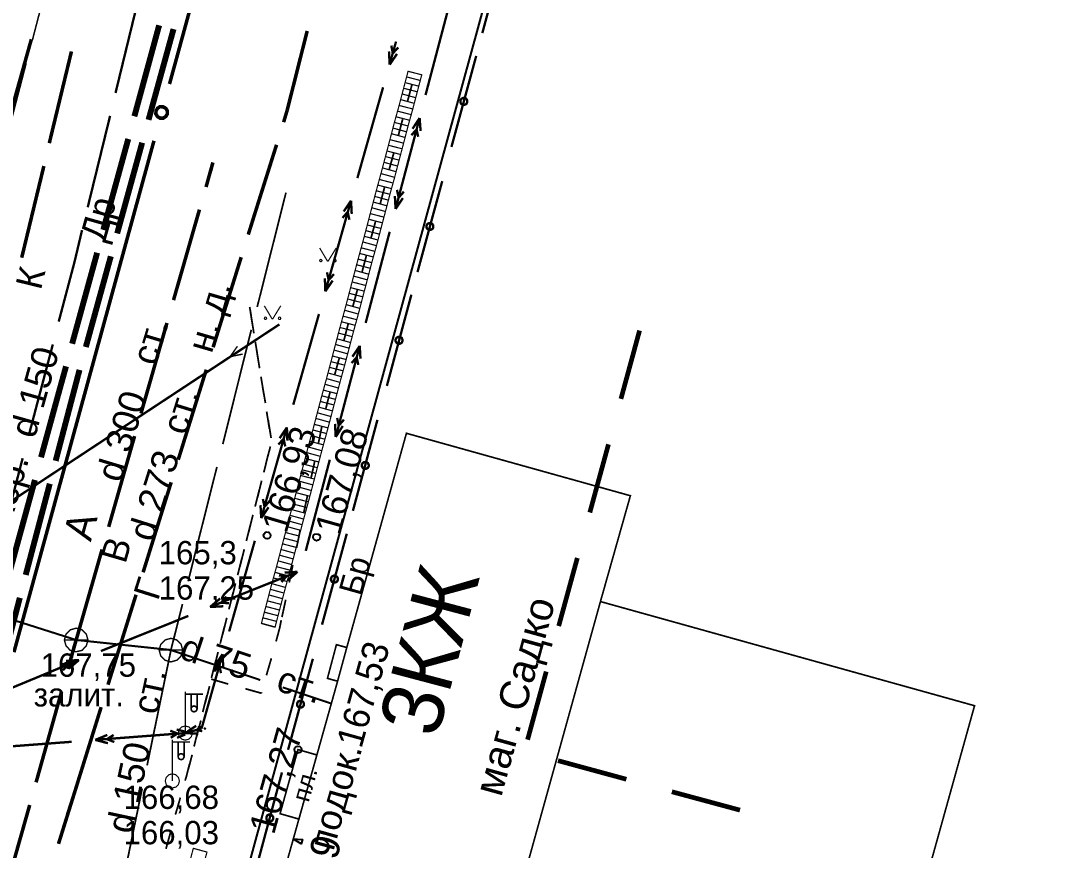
# Model space of a CAD drawing. Extents: x -2634 to -2115, y -2142 to -1393.
# Drawn here: x -2207.16 to -2163.32, y -1578.51 to -1543.3 of the extents above; entities that cross this region are included whole.
import ezdxf

# ---------------------------------------------------------------- set-up
doc = ezdxf.new("R2010")
doc.units = 0
doc.header["$MEASUREMENT"] = 0
for name, color, linetype in [('500_Дополн-Бордюры__п', 7, 'Continuous'), ('500_Дороги-Проезжие_ч', 7, 'Continuous'), ('500_Линии_-Линии_связ', 7, 'Continuous'), ('500_Линии_-ЛЭП_кабель', 7, 'Continuous'), ('500_Линии_-Фонари_час', 7, 'Continuous'), ('500_Линии_-Электрокаб', 7, 'Continuous'), ('500_Объект-Опоры', 7, 'Continuous'), ('500_Растит-Газоны__са', 7, 'Continuous'), ('500_Рельеф-Высотные_о', 7, 'Continuous'), ('500_Строен-Дополнения', 7, 'Continuous'), ('500_Строен-Здания', 7, 'Continuous'), ('500_Трубоп-Водопровод', 7, 'Continuous'), ('500_Трубоп-Газопровод', 7, 'Continuous'), ('500_Трубоп-Канализаци', 7, 'Continuous'), ('500_Трубоп-Смотровые_', 7, 'Continuous'), ('500_Трубоп-Сооружения', 7, 'Continuous'), ('500_Трубоп-Теплосети', 7, 'Continuous'), ('Красные_ли-Красные_ли', 7, 'Continuous'), ('Красные_ли-Линии_регу', 7, 'Continuous'), ('Красные_ли-Оси_улиц_к', 7, 'Continuous')]:
    doc.layers.add(name, color=color, linetype=linetype)
doc.styles.add('TARIAL', font='Arial')

# ---------------------------------------------------------------- blocks, each defined once
blk = doc.blocks.new('block_25')
at = {"layer": '500_Растит-Газоны__са', "color": 0, "const_width": 0.05}
for points in [[(2.35, 3.02), (2.69, 2.45)], [(2.7, 2.45), (3.05, 3.02)], [(0, 0.57), (0.34, 0)], [(0.35, 0), (0.7, 0.57)]]:
    blk.add_lwpolyline(points, dxfattribs=at)
for points in [[(2.4, 2.54), (2.42, 2.53), (2.44, 2.51), (2.45, 2.49), (2.44, 2.46), (2.42, 2.45), (2.4, 2.44), (2.37, 2.45), (2.36, 2.46), (2.35, 2.49), (2.36, 2.51), (2.37, 2.53)], [(3, 2.54), (3.02, 2.53), (3.04, 2.51), (3.05, 2.49), (3.04, 2.46), (3.02, 2.44), (3, 2.44), (2.97, 2.44), (2.96, 2.46), (2.95, 2.49), (2.96, 2.51), (2.97, 2.53)], [(0.05, 0.09), (0.07, 0.08), (0.09, 0.06), (0.1, 0.04), (0.09, 0.01), (0.07, 0), (0.05, -0.01), (0.02, 0), (0.01, 0.01), (0, 0.04), (0.01, 0.06), (0.02, 0.08)], [(0.65, 0.09), (0.68, 0.08), (0.69, 0.06), (0.7, 0.04), (0.69, 0.01), (0.68, -0.01), (0.65, -0.01), (0.63, -0.01), (0.61, 0.01), (0.6, 0.04), (0.61, 0.06), (0.63, 0.08)]]:
    blk.add_lwpolyline(points, close=True, dxfattribs=at)

msp = doc.modelspace()

# ---------------------------------------------------------------- linework, layer by layer
at = {"layer": '500_Дополн-Бордюры__п', "color": 1, "const_width": 0.075}
for points in [[(-2190.57, -1546.03), (-2190.76, -1546.75)], [(-2190.96, -1547.48), (-2191.15, -1548.2)], [(-2191.34, -1548.93), (-2191.54, -1549.65)], [(-2191.73, -1550.38), (-2191.92, -1551.1)], [(-2192.11, -1551.82), (-2192.31, -1552.55)], [(-2192.5, -1553.27), (-2192.69, -1554)], [(-2192.88, -1554.72), (-2193.08, -1555.45)], [(-2197.45, -1555.45), (-2197.39, -1555.79)], [(-2197.45, -1555.45), (-2197.33, -1556.19)], [(-2197.27, -1556.57), (-2197.39, -1555.83)], [(-2193.27, -1556.17), (-2193.46, -1556.9)], [(-2197.21, -1556.93), (-2197.09, -1557.67)], [(-2197.03, -1558.05), (-2197.15, -1557.31)], [(-2193.65, -1557.62), (-2193.85, -1558.35)], [(-2196.97, -1558.41), (-2196.85, -1559.15)], [(-2196.78, -1559.53), (-2196.91, -1558.79)], [(-2194.04, -1559.07), (-2194.23, -1559.8)], [(-2196.73, -1559.89), (-2196.61, -1560.63)], [(-2196.54, -1561.01), (-2196.66, -1560.27)], [(-2194.39, -1560.53), (-2194.54, -1561.27)], [(-2196.57, -1561.37), (-2196.76, -1562.09)], [(-2196.85, -1562.47), (-2196.67, -1561.74)], [(-2194.69, -1562), (-2194.85, -1562.73)], [(-2197.22, -1563.92), (-2197.04, -1563.2)], [(-2196.94, -1562.82), (-2197.12, -1563.55)], [(-2195, -1563.47), (-2195.16, -1564.2)], [(-2197.31, -1564.27), (-2197.49, -1565)], [(-2197.59, -1565.38), (-2197.41, -1564.65)], [(-2195.31, -1564.94), (-2195.46, -1565.67)], [(-2197.68, -1565.73), (-2197.86, -1566.46)], [(-2197.96, -1566.83), (-2197.78, -1566.1)], [(-2195.62, -1566.4), (-2195.77, -1567.14)], [(-2198.33, -1568.28), (-2198.15, -1567.56)], [(-2198.05, -1567.18), (-2198.23, -1567.91)], [(-2195.92, -1567.87), (-2196.08, -1568.61)], [(-2198.42, -1568.64), (-2198.6, -1569.36)], [(-2196.18, -1569.08), (-2196.11, -1568.74)], [(-2198.7, -1569.74), (-2198.52, -1569.01)], [(-2196.33, -1569.64), (-2196.18, -1569.08)], [(-2196.18, -1569.08), (-2196.27, -1569.42)], [(-2198.79, -1570.09), (-2198.97, -1570.82)], [(-2199.07, -1571.19), (-2198.89, -1570.46)], [(-2196.74, -1571.08), (-2196.53, -1570.36)], [(-2199.15, -1571.54), (-2199.34, -1572.27)], [(-2199.08, -1571.24), (-2198.36, -1571.45)], [(-2199.44, -1572.64), (-2199.26, -1571.92)], [(-2197.63, -1571.65), (-2196.95, -1571.84)], [(-2196.95, -1571.84), (-2196.94, -1571.8)], [(-2199.52, -1573), (-2199.71, -1573.72)], [(-2199.81, -1574.1), (-2199.63, -1573.37)], [(-2199.89, -1574.45), (-2200.05, -1575.06)], [(-2200.14, -1575.39), (-2200, -1574.83)], [(-2200.05, -1575.06), (-2199.96, -1574.72)], [(-2200.19, -1575.55), (-2200.14, -1575.39)], [(-2200.6, -1576.99), (-2200.39, -1576.27)], [(-2201, -1578.44), (-2200.8, -1577.72)]]:
    msp.add_lwpolyline(points, dxfattribs=at)
at = {"layer": '500_Линии_-Линии_связ', "color": 0, "const_width": 0.1}
for points in [[(-2187.58, -1543.83), (-2186.54, -1539.97)], [(-2188.89, -1548.66), (-2187.84, -1544.8)], [(-2190.33, -1553.97), (-2189.28, -1550.11)], [(-2191.63, -1558.8), (-2190.59, -1554.93)], [(-2193.07, -1564.1), (-2192.03, -1560.24)], [(-2194.38, -1568.93), (-2193.33, -1565.07)], [(-2195.82, -1574.24), (-2194.77, -1570.38)], [(-2197.12, -1579.07), (-2196.08, -1575.2)]]:
    msp.add_lwpolyline(points, dxfattribs=at)
for points in [[(-2188.51, -1546.69), (-2188.47, -1546.62), (-2188.4, -1546.58), (-2188.33, -1546.58), (-2188.26, -1546.62), (-2188.22, -1546.69), (-2188.22, -1546.77), (-2188.26, -1546.84), (-2188.33, -1546.87), (-2188.41, -1546.87), (-2188.47, -1546.84), (-2188.51, -1546.77)], [(-2189.95, -1552), (-2189.91, -1551.93), (-2189.84, -1551.89), (-2189.76, -1551.89), (-2189.7, -1551.93), (-2189.66, -1552), (-2189.66, -1552.08), (-2189.7, -1552.14), (-2189.77, -1552.18), (-2189.84, -1552.18), (-2189.91, -1552.14), (-2189.95, -1552.08)], [(-2191.26, -1556.83), (-2191.22, -1556.76), (-2191.15, -1556.72), (-2191.07, -1556.72), (-2191, -1556.76), (-2190.97, -1556.83), (-2190.97, -1556.9), (-2191, -1556.97), (-2191.07, -1557.01), (-2191.15, -1557.01), (-2191.22, -1556.97), (-2191.26, -1556.9)], [(-2192.69, -1562.13), (-2192.65, -1562.07), (-2192.59, -1562.03), (-2192.51, -1562.03), (-2192.44, -1562.07), (-2192.4, -1562.14), (-2192.4, -1562.21), (-2192.44, -1562.28), (-2192.51, -1562.32), (-2192.59, -1562.32), (-2192.65, -1562.28), (-2192.69, -1562.21)], [(-2194, -1566.96), (-2193.96, -1566.89), (-2193.89, -1566.85), (-2193.82, -1566.85), (-2193.75, -1566.89), (-2193.71, -1566.96), (-2193.71, -1567.04), (-2193.75, -1567.11), (-2193.82, -1567.14), (-2193.89, -1567.14), (-2193.96, -1567.11), (-2194, -1567.04)], [(-2195.44, -1572.27), (-2195.4, -1572.2), (-2195.33, -1572.16), (-2195.25, -1572.16), (-2195.19, -1572.2), (-2195.15, -1572.27), (-2195.15, -1572.35), (-2195.19, -1572.41), (-2195.25, -1572.45), (-2195.33, -1572.45), (-2195.4, -1572.41), (-2195.44, -1572.35)], [(-2196.74, -1577.1), (-2196.71, -1577.03), (-2196.64, -1576.99), (-2196.56, -1576.99), (-2196.49, -1577.03), (-2196.45, -1577.1), (-2196.45, -1577.17), (-2196.49, -1577.24), (-2196.56, -1577.28), (-2196.64, -1577.28), (-2196.71, -1577.24), (-2196.74, -1577.17)]]:
    msp.add_lwpolyline(points, close=True, dxfattribs=at)
at = {"layer": '500_Линии_-ЛЭП_кабель', "color": 2, "const_width": 0.1}
msp.add_lwpolyline([(-2225.5, -1575.51), (-2196.19, -1556.19)], dxfattribs=at)
at = {"layer": '500_Линии_-ЛЭП_кабель', "color": 0, "const_width": 0.06}
for points in [[(-2196.19, -1556.19), (-2198.28, -1557.56)], [(-2197.97, -1557.12), (-2198.28, -1557.56)], [(-2197.75, -1557.45), (-2198.28, -1557.56)]]:
    msp.add_lwpolyline(points, dxfattribs=at)
at = {"layer": '500_Линии_-Фонари_час', "color": 0, "const_width": 0.065}
for points in [[(-2200.18, -1573.53), (-2200.18, -1571.78)], [(-2199.43, -1571.88), (-2200.18, -1571.88)], [(-2199.93, -1572.53), (-2199.93, -1571.88)], [(-2199.68, -1572.53), (-2199.68, -1571.88)], [(-2199.93, -1572.5), (-2199.93, -1572.38)], [(-2199.68, -1572.5), (-2199.68, -1572.38)], [(-2199.68, -1572.5), (-2199.68, -1572.38)], [(-2199.93, -1572.48), (-2199.93, -1572.48)], [(-2200.73, -1575.56), (-2200.73, -1573.81)], [(-2199.98, -1573.91), (-2200.73, -1573.91)], [(-2200.48, -1574.56), (-2200.48, -1573.91)], [(-2200.23, -1574.56), (-2200.23, -1573.91)], [(-2200.48, -1574.53), (-2200.48, -1574.41)], [(-2200.48, -1574.51), (-2200.48, -1574.51)], [(-2200.23, -1574.53), (-2200.23, -1574.41)], [(-2200.23, -1574.53), (-2200.23, -1574.41)]]:
    msp.add_lwpolyline(points, dxfattribs=at)
at = {"layer": '500_Линии_-Фонари_час', "color": 0, "const_width": 0.07}
for points in [[(-2199.93, -1572.5), (-2199.92, -1572.44), (-2199.87, -1572.4), (-2199.81, -1572.38), (-2199.75, -1572.4), (-2199.7, -1572.44), (-2199.68, -1572.5), (-2199.7, -1572.57), (-2199.75, -1572.61), (-2199.81, -1572.63), (-2199.87, -1572.61), (-2199.92, -1572.57)], [(-2200.48, -1574.53), (-2200.47, -1574.47), (-2200.42, -1574.42), (-2200.36, -1574.41), (-2200.29, -1574.42), (-2200.25, -1574.47), (-2200.23, -1574.53), (-2200.25, -1574.59), (-2200.29, -1574.64), (-2200.36, -1574.66), (-2200.42, -1574.64), (-2200.47, -1574.59)]]:
    msp.add_lwpolyline(points, close=True, dxfattribs=at)
at = {"layer": '500_Линии_-Электрокаб', "color": 12, "const_width": 0.1}
for points in [[(-2188.97, -1542.59), (-2189.99, -1546.46)], [(-2191.52, -1545.17), (-2191.24, -1544.19)], [(-2191.38, -1544.68), (-2191.44, -1544.36)], [(-2191.51, -1545.17), (-2191.54, -1544.61)], [(-2191.51, -1545.17), (-2191.2, -1544.71)], [(-2191.37, -1544.68), (-2191.15, -1544.44)], [(-2192.88, -1549.98), (-2191.79, -1546.13)], [(-2190.24, -1547.43), (-2191.26, -1551.29)], [(-2190.24, -1547.43), (-2190.54, -1547.89)], [(-2190.24, -1547.43), (-2190.2, -1547.98)], [(-2190.37, -1547.92), (-2190.59, -1548.16)], [(-2190.37, -1547.92), (-2190.3, -1548.23)], [(-2191.2, -1550.48), (-2191.13, -1550.81)], [(-2194.24, -1554.79), (-2193.15, -1550.94)], [(-2193.46, -1551.4), (-2193.15, -1550.94)], [(-2193.12, -1551.5), (-2193.15, -1550.94)], [(-2191.29, -1550.74), (-2191.26, -1551.29)], [(-2190.95, -1550.83), (-2191.26, -1551.29)], [(-2190.91, -1550.56), (-2191.13, -1550.81)], [(-2193.51, -1551.67), (-2193.29, -1551.42)], [(-2193.22, -1551.75), (-2193.29, -1551.42)], [(-2191.51, -1552.26), (-2192.53, -1556.13)], [(-2194.1, -1554.3), (-2194.17, -1553.98)], [(-2194.24, -1554.79), (-2194.26, -1554.23)], [(-2194.24, -1554.79), (-2193.93, -1554.33)], [(-2194.1, -1554.3), (-2193.87, -1554.06)], [(-2195.6, -1559.6), (-2194.51, -1555.75)], [(-2192.78, -1557.1), (-2193.8, -1560.97)], [(-2192.78, -1557.1), (-2193.09, -1557.56)], [(-2192.78, -1557.1), (-2192.75, -1557.65)], [(-2192.91, -1557.59), (-2193.13, -1557.83)], [(-2192.91, -1557.59), (-2192.84, -1557.91)], [(-2193.74, -1560.16), (-2193.67, -1560.48)], [(-2196.96, -1564.41), (-2195.87, -1560.56)], [(-2196.18, -1561.02), (-2195.87, -1560.56)], [(-2195.85, -1561.12), (-2195.87, -1560.56)], [(-2193.83, -1560.41), (-2193.8, -1560.97)], [(-2193.5, -1560.5), (-2193.8, -1560.97)], [(-2193.45, -1560.23), (-2193.67, -1560.48)], [(-2196.23, -1561.29), (-2196.01, -1561.04)], [(-2195.94, -1561.37), (-2196.01, -1561.04)], [(-2194.05, -1561.93), (-2195.07, -1565.8)], [(-2196.82, -1563.92), (-2196.89, -1563.6)], [(-2196.96, -1564.41), (-2196.99, -1563.86)], [(-2196.96, -1564.41), (-2196.65, -1563.95)], [(-2196.82, -1563.93), (-2196.6, -1563.68)], [(-2198.32, -1569.22), (-2197.23, -1565.37)], [(-2195.42, -1566.69), (-2199.13, -1568.18)], [(-2195.42, -1566.69), (-2195.97, -1566.72)], [(-2195.42, -1566.69), (-2195.84, -1567.05)], [(-2195.89, -1566.88), (-2196.21, -1566.84)], [(-2195.89, -1566.88), (-2196.1, -1567.12)], [(-2198.7, -1567.82), (-2199.13, -1568.18)], [(-2198.44, -1567.74), (-2198.66, -1568)], [(-2198.33, -1568.02), (-2198.66, -1568)], [(-2198.57, -1568.15), (-2199.13, -1568.18)], [(-2200.05, -1568.56), (-2203.76, -1570.05)], [(-2199.49, -1573.34), (-2198.6, -1570.18)], [(-2198.91, -1570.64), (-2198.6, -1570.18)], [(-2198.57, -1570.74), (-2198.6, -1570.18)], [(-2204.69, -1570.43), (-2208.38, -1571.96)], [(-2205.16, -1570.62), (-2205.49, -1570.59)], [(-2205.16, -1570.62), (-2205.37, -1570.87)], [(-2204.69, -1570.43), (-2205.24, -1570.47)], [(-2204.69, -1570.43), (-2205.11, -1570.79)], [(-2198.96, -1570.91), (-2198.73, -1570.67)], [(-2198.67, -1570.99), (-2198.73, -1570.67)], [(-2200.18, -1573.53), (-2199.72, -1573.22)], [(-2199.69, -1573.4), (-2199.52, -1573.23)], [(-2199.59, -1573.31), (-2199.61, -1573.23)], [(-2199.38, -1573.37), (-2199.32, -1573.31)], [(-2204, -1573.82), (-2200.18, -1573.53)], [(-2204, -1573.82), (-2203.49, -1573.61)], [(-2203.49, -1573.78), (-2203.22, -1573.61)], [(-2200.82, -1573.43), (-2200.51, -1573.55)], [(-2200.8, -1573.73), (-2200.51, -1573.55)], [(-2200.55, -1573.38), (-2200.19, -1573.47)], [(-2200.53, -1573.73), (-2200.18, -1573.59)], [(-2200.18, -1573.53), (-2199.49, -1573.34)], [(-2200.18, -1573.53), (-2199.63, -1573.56)], [(-2199.7, -1573.4), (-2199.46, -1573.45)], [(-2208.99, -1574.2), (-2205, -1573.9)], [(-2204, -1573.82), (-2203.46, -1573.96)], [(-2203.5, -1573.79), (-2203.19, -1573.91)]]:
    msp.add_lwpolyline(points, dxfattribs=at)
at = {"layer": '500_Линии_-Электрокаб', "color": 1, "const_width": 0.06}
for points in [[(-2191.24, -1544.19), (-2191.37, -1544.67)], [(-2200.18, -1573.53), (-2200.68, -1573.57)]]:
    msp.add_lwpolyline(points, dxfattribs=at)
at = {"layer": '500_Объект-Опоры', "color": 1, "const_width": 0.05}
for points in [[(-2200.18, -1573.23), (-2200.03, -1573.27), (-2199.92, -1573.38), (-2199.88, -1573.53), (-2199.92, -1573.68), (-2200.03, -1573.79), (-2200.18, -1573.83), (-2200.33, -1573.79), (-2200.44, -1573.68), (-2200.48, -1573.53), (-2200.44, -1573.38), (-2200.33, -1573.27)], [(-2200.73, -1575.26), (-2200.58, -1575.3), (-2200.47, -1575.41), (-2200.43, -1575.56), (-2200.47, -1575.71), (-2200.58, -1575.82), (-2200.73, -1575.86), (-2200.88, -1575.82), (-2200.99, -1575.71), (-2201.03, -1575.56), (-2200.99, -1575.41), (-2200.88, -1575.3)]]:
    msp.add_lwpolyline(points, close=True, dxfattribs=at)
at = {"layer": '500_Рельеф-Высотные_о', "color": 0}
for points in [[(-2196.71, -1564.99), (-2196.63, -1565.01), (-2196.58, -1565.07), (-2196.56, -1565.14), (-2196.58, -1565.22), (-2196.63, -1565.27), (-2196.71, -1565.29), (-2196.78, -1565.27), (-2196.84, -1565.22), (-2196.86, -1565.14), (-2196.84, -1565.07), (-2196.78, -1565.01)], [(-2194.61, -1565.07), (-2194.54, -1565.09), (-2194.48, -1565.14), (-2194.46, -1565.22), (-2194.48, -1565.29), (-2194.54, -1565.35), (-2194.61, -1565.37), (-2194.69, -1565.35), (-2194.74, -1565.29), (-2194.76, -1565.22), (-2194.74, -1565.14), (-2194.69, -1565.09)], [(-2195.4, -1574.08), (-2195.32, -1574.1), (-2195.27, -1574.16), (-2195.25, -1574.23), (-2195.27, -1574.31), (-2195.32, -1574.36), (-2195.4, -1574.38), (-2195.47, -1574.36), (-2195.53, -1574.31), (-2195.55, -1574.23), (-2195.53, -1574.16), (-2195.47, -1574.1)], [(-2195.62, -1578.02), (-2195.21, -1578.04), (-2195.27, -1578.23)]]:
    msp.add_lwpolyline(points, close=True, dxfattribs=at)
at = {"layer": '500_Строен-Дополнения', "color": 0, "const_width": 0.07}
for points in [[(-2193.72, -1571.33), (-2193.33, -1569.9), (-2193.77, -1569.78), (-2194.15, -1571.21)], [(-2195.36, -1577.18), (-2194.6, -1574.46), (-2195.4, -1574.23), (-2196.16, -1576.95)]]:
    msp.add_lwpolyline(points, close=True, dxfattribs=at)
at = {"layer": '500_Строен-Здания', "color": 0, "const_width": 0.07}
for points in [[(-2196.23, -1580.28), (-2195.48, -1577.6), (-2193.72, -1571.33), (-2193.33, -1569.9), (-2190.8, -1560.81), (-2181.3, -1563.46), (-2182.57, -1567.95), (-2186.73, -1582.93), (-2188.08, -1582.55), (-2189.27, -1582.22)], [(-2186.73, -1582.93), (-2181.68, -1584.33), (-2170.87, -1587.34), (-2166.7, -1572.37), (-2182.57, -1567.95)]]:
    msp.add_lwpolyline(points, close=True, dxfattribs=at)
at = {"layer": '500_Трубоп-Водопровод', "color": 94}
for points, const_width in [([(-2199.3, -1550.36), (-2199.01, -1549.32)], 0.15), ([(-2199.01, -1549.32), (-2199.1, -1549.66)], 0.15), ([(-2195.91, -1550.6), (-2197.13, -1555.45)], 0.075), ([(-2200.68, -1555.16), (-2199.58, -1551.32)], 0.15), ([(-2202.06, -1559.97), (-2200.96, -1556.13)], 0.15), ([(-2197.38, -1556.42), (-2198.59, -1561.27)], 0.075), ([(-2203.43, -1564.78), (-2202.33, -1560.93)], 0.15), ([(-2198.84, -1562.24), (-2200.06, -1567.09)], 0.075), ([(-2204.81, -1569.58), (-2203.71, -1565.74)], 0.15), ([(-2204.81, -1569.58), (-2208.62, -1568.37)], 0.085), ([(-2200.3, -1568.06), (-2200.79, -1570.01)], 0.075), ([(-2200.79, -1570.01), (-2200.61, -1569.28)], 0.075), ([(-2205.16, -1570.81), (-2204.81, -1569.58)], 0.15), ([(-2204.81, -1569.58), (-2204.91, -1569.92)], 0.15), ([(-2204.81, -1569.58), (-2200.83, -1570)], 0.085), ([(-2200.79, -1570.01), (-2201.8, -1574.9)], 0.075), ([(-2200.79, -1570.01), (-2201.04, -1569.98)], 0.085), ([(-2200.79, -1570.01), (-2197, -1571.28)], 0.085), ([(-2206.51, -1575.62), (-2205.43, -1571.77)], 0.15), ([(-2196.05, -1571.59), (-2194.01, -1572.27)], 0.085), ([(-2194.01, -1572.27), (-2194.24, -1572.19)], 0.085), ([(-2202.01, -1575.88), (-2203.02, -1580.78)], 0.075), ([(-2207.87, -1580.43), (-2206.78, -1576.58)], 0.15)]:
    msp.add_lwpolyline(points, dxfattribs=dict(at, const_width=const_width))
at = {"layer": '500_Трубоп-Газопровод', "color": 5, "const_width": 0.15}
for points in [[(-2195.86, -1547.11), (-2195.01, -1543.74)], [(-2196.01, -1547.61), (-2195.86, -1547.11)], [(-2196.97, -1550.66), (-2196.31, -1548.57)], [(-2197.51, -1552.38), (-2196.97, -1550.66)], [(-2199, -1557.16), (-2197.81, -1553.34)], [(-2200.48, -1561.93), (-2199.29, -1558.11)], [(-2201.97, -1566.71), (-2200.78, -1562.89)], [(-2203.46, -1571.48), (-2202.27, -1567.66)], [(-2204.94, -1576.25), (-2203.75, -1572.43)], [(-2205.56, -1578.23), (-2204.94, -1576.25)], [(-2204.94, -1576.25), (-2205.17, -1576.97)]]:
    msp.add_lwpolyline(points, dxfattribs=at)
at = {"layer": '500_Трубоп-Канализаци', "color": 32, "const_width": 0.1}
for points in [[(-2203.14, -1546.37), (-2202.28, -1542.84)], [(-2204.32, -1551.22), (-2203.37, -1547.34)], [(-2204.88, -1553.54), (-2204.56, -1552.19)], [(-2205.55, -1556.07), (-2204.88, -1553.54)], [(-2206.82, -1560.9), (-2205.8, -1557.04)], [(-2208.09, -1565.74), (-2207.08, -1561.87)]]:
    msp.add_lwpolyline(points, dxfattribs=at)
at = {"layer": '500_Трубоп-Канализаци', "color": 34, "const_width": 0.15}
for points in [[(-2206.71, -1544.09), (-2207.79, -1547.94)], [(-2205.01, -1544.61), (-2205.95, -1548.5)], [(-2206.18, -1549.47), (-2207.12, -1553.36)]]:
    msp.add_lwpolyline(points, dxfattribs=at)
at = {"layer": '500_Трубоп-Смотровые_', "color": 1, "const_width": 0.05}
for points in [[(-2190.73, -1545.45), (-2190.15, -1545.6), (-2190.34, -1546.32), (-2190.92, -1546.17)], [(-2190.92, -1546.17), (-2190.34, -1546.32), (-2190.53, -1547.05), (-2191.11, -1546.9)], [(-2191.11, -1546.9), (-2190.53, -1547.05), (-2190.73, -1547.77), (-2191.31, -1547.62)], [(-2191.31, -1547.62), (-2190.73, -1547.77), (-2190.92, -1548.5), (-2191.5, -1548.35)], [(-2191.5, -1548.35), (-2190.92, -1548.5), (-2191.11, -1549.22), (-2191.69, -1549.07)], [(-2191.69, -1549.07), (-2191.11, -1549.22), (-2191.3, -1549.95), (-2191.88, -1549.79)], [(-2191.88, -1549.79), (-2191.3, -1549.95), (-2191.5, -1550.67), (-2192.08, -1550.52)], [(-2192.08, -1550.52), (-2191.5, -1550.67), (-2191.69, -1551.4), (-2192.27, -1551.24)], [(-2192.27, -1551.24), (-2191.69, -1551.4), (-2191.88, -1552.12), (-2192.46, -1551.97)], [(-2192.46, -1551.97), (-2191.88, -1552.12), (-2192.07, -1552.85), (-2192.65, -1552.69)], [(-2192.65, -1552.69), (-2192.07, -1552.85), (-2192.27, -1553.57), (-2192.85, -1553.42)], [(-2192.85, -1553.42), (-2192.27, -1553.57), (-2192.46, -1554.3), (-2193.04, -1554.14)], [(-2193.04, -1554.14), (-2192.46, -1554.3), (-2192.65, -1555.02), (-2193.23, -1554.87)], [(-2193.23, -1554.87), (-2192.65, -1555.02), (-2192.84, -1555.75), (-2193.42, -1555.59)], [(-2193.42, -1555.59), (-2192.84, -1555.75), (-2193.04, -1556.47), (-2193.62, -1556.32)], [(-2193.62, -1556.32), (-2193.04, -1556.47), (-2193.23, -1557.2), (-2193.81, -1557.04)], [(-2193.81, -1557.04), (-2193.23, -1557.2), (-2193.42, -1557.92), (-2194, -1557.77)], [(-2194, -1557.77), (-2193.42, -1557.92), (-2193.62, -1558.65), (-2194.19, -1558.49)], [(-2194.19, -1558.49), (-2193.62, -1558.65), (-2193.81, -1559.37), (-2194.39, -1559.22)], [(-2194.39, -1559.22), (-2193.81, -1559.37), (-2194, -1560.1), (-2194.58, -1559.94)], [(-2194.58, -1559.94), (-2194, -1560.1), (-2194.19, -1560.82), (-2194.77, -1560.67)], [(-2194.77, -1560.67), (-2194.19, -1560.82), (-2194.39, -1561.55), (-2194.97, -1561.39)], [(-2194.97, -1561.39), (-2194.39, -1561.55), (-2194.58, -1562.27), (-2195.16, -1562.12)], [(-2195.16, -1562.12), (-2194.58, -1562.27), (-2194.77, -1563), (-2195.35, -1562.84)], [(-2195.35, -1562.84), (-2194.77, -1563), (-2194.96, -1563.72), (-2195.54, -1563.57)], [(-2195.54, -1563.57), (-2194.96, -1563.72), (-2195.16, -1564.45), (-2195.74, -1564.29)], [(-2195.74, -1564.29), (-2195.16, -1564.45), (-2195.35, -1565.17), (-2195.93, -1565.02)], [(-2195.93, -1565.02), (-2195.35, -1565.17), (-2195.54, -1565.9), (-2196.12, -1565.74)], [(-2196.12, -1565.74), (-2195.54, -1565.9), (-2195.73, -1566.62), (-2196.31, -1566.47)], [(-2196.31, -1566.47), (-2195.73, -1566.62), (-2195.93, -1567.35), (-2196.51, -1567.19)], [(-2196.51, -1567.19), (-2195.93, -1567.35), (-2196.12, -1568.07), (-2196.7, -1567.92)], [(-2196.7, -1567.92), (-2196.12, -1568.07), (-2196.31, -1568.79), (-2196.89, -1568.64)], [(-2196.89, -1568.64), (-2196.31, -1568.79), (-2196.37, -1569.03), (-2196.95, -1568.87)], [(-2199.46, -1579.3), (-2200.03, -1579.14), (-2199.84, -1578.42), (-2199.26, -1578.58)]]:
    msp.add_lwpolyline(points, close=True, dxfattribs=at)
for points in [[(-2190.86, -1545.93), (-2190.28, -1546.08)], [(-2190.79, -1545.69), (-2190.21, -1545.84)], [(-2190.99, -1546.41), (-2190.41, -1546.57)], [(-2191.05, -1546.65), (-2190.47, -1546.81)], [(-2191.24, -1547.38), (-2190.66, -1547.53)], [(-2191.18, -1547.14), (-2190.6, -1547.29)], [(-2191.43, -1548.1), (-2190.85, -1548.26)], [(-2191.37, -1547.86), (-2190.79, -1548.02)], [(-2191.56, -1548.59), (-2190.98, -1548.74)], [(-2191.63, -1548.83), (-2191.05, -1548.98)], [(-2191.82, -1549.55), (-2191.24, -1549.71)], [(-2191.76, -1549.31), (-2191.18, -1549.47)], [(-2191.95, -1550.04), (-2191.37, -1550.19)], [(-2192.01, -1550.28), (-2191.43, -1550.43)], [(-2192.14, -1550.76), (-2191.56, -1550.92)], [(-2192.2, -1551), (-2191.62, -1551.16)], [(-2192.4, -1551.73), (-2191.82, -1551.88)], [(-2192.33, -1551.49), (-2191.75, -1551.64)], [(-2192.53, -1552.21), (-2191.95, -1552.36)], [(-2192.59, -1552.45), (-2192.01, -1552.61)], [(-2192.72, -1552.94), (-2192.14, -1553.09)], [(-2192.78, -1553.18), (-2192.2, -1553.33)], [(-2192.98, -1553.9), (-2192.4, -1554.06)], [(-2192.91, -1553.66), (-2192.33, -1553.81)], [(-2193.1, -1554.39), (-2192.52, -1554.54)], [(-2193.17, -1554.63), (-2192.59, -1554.78)], [(-2193.3, -1555.11), (-2192.72, -1555.26)], [(-2193.36, -1555.35), (-2192.78, -1555.51)], [(-2193.55, -1556.08), (-2192.97, -1556.23)], [(-2193.49, -1555.84), (-2192.91, -1555.99)], [(-2193.68, -1556.56), (-2193.1, -1556.71)], [(-2193.75, -1556.8), (-2193.17, -1556.96)], [(-2193.87, -1557.28), (-2193.29, -1557.44)], [(-2193.94, -1557.53), (-2193.36, -1557.68)], [(-2194.13, -1558.25), (-2193.55, -1558.41)], [(-2194.07, -1558.01), (-2193.49, -1558.16)], [(-2194.26, -1558.73), (-2193.68, -1558.89)], [(-2194.32, -1558.98), (-2193.74, -1559.13)], [(-2194.45, -1559.46), (-2193.87, -1559.61)], [(-2194.52, -1559.7), (-2193.94, -1559.86)], [(-2194.71, -1560.43), (-2194.13, -1560.58)], [(-2194.64, -1560.18), (-2194.06, -1560.34)], [(-2194.84, -1560.91), (-2194.26, -1561.06)], [(-2194.9, -1561.15), (-2194.32, -1561.3)], [(-2195.09, -1561.88), (-2194.51, -1562.03)], [(-2195.03, -1561.63), (-2194.45, -1561.79)], [(-2195.29, -1562.6), (-2194.71, -1562.75)], [(-2195.22, -1562.36), (-2194.64, -1562.51)], [(-2195.41, -1563.08), (-2194.83, -1563.24)], [(-2195.48, -1563.33), (-2194.9, -1563.48)], [(-2195.67, -1564.05), (-2195.09, -1564.2)], [(-2195.61, -1563.81), (-2195.03, -1563.96)], [(-2195.86, -1564.77), (-2195.28, -1564.93)], [(-2195.8, -1564.53), (-2195.22, -1564.69)], [(-2195.99, -1565.26), (-2195.41, -1565.41)], [(-2196.06, -1565.5), (-2195.48, -1565.65)], [(-2196.25, -1566.22), (-2195.67, -1566.38)], [(-2196.19, -1565.98), (-2195.61, -1566.14)], [(-2196.38, -1566.71), (-2195.8, -1566.86)], [(-2196.44, -1566.95), (-2195.86, -1567.1)], [(-2196.57, -1567.43), (-2195.99, -1567.59)], [(-2196.63, -1567.67), (-2196.05, -1567.83)], [(-2196.83, -1568.4), (-2196.25, -1568.55)], [(-2196.76, -1568.16), (-2196.18, -1568.31)], [(-2196.96, -1568.88), (-2196.38, -1569.04)]]:
    msp.add_lwpolyline(points, dxfattribs=at)
at = {"layer": '500_Трубоп-Смотровые_', "color": 0, "const_width": 0.06}
for points in [[(-2204.81, -1569.08), (-2204.56, -1569.15), (-2204.38, -1569.33), (-2204.31, -1569.58), (-2204.38, -1569.83), (-2204.56, -1570.02), (-2204.81, -1570.08), (-2205.06, -1570.02), (-2205.24, -1569.83), (-2205.31, -1569.58), (-2205.24, -1569.33), (-2205.06, -1569.15)], [(-2200.79, -1569.51), (-2200.54, -1569.58), (-2200.36, -1569.76), (-2200.29, -1570.01), (-2200.36, -1570.26), (-2200.54, -1570.44), (-2200.79, -1570.51), (-2201.04, -1570.44), (-2201.22, -1570.26), (-2201.29, -1570.01), (-2201.22, -1569.76), (-2201.04, -1569.58)]]:
    msp.add_lwpolyline(points, close=True, dxfattribs=at)
at = {"layer": '500_Трубоп-Смотровые_', "color": 0, "const_width": 0.055}
for points in [[(-2205.31, -1569.58), (-2204.31, -1569.58)], [(-2201.29, -1570.01), (-2200.29, -1570.01)]]:
    msp.add_lwpolyline(points, dxfattribs=at)
at = {"layer": '500_Трубоп-Сооружения', "color": 0, "const_width": 0.065}
for points in [[(-2206.67, -1544.14), (-2206.04, -1541.72)], [(-2207.56, -1547.53), (-2206.93, -1545.11)]]:
    msp.add_lwpolyline(points, dxfattribs=at)
at = {"layer": '500_Трубоп-Теплосети', "color": 174, "const_width": 0.25}
for points in [[(-2201.29, -1543.5), (-2202.34, -1547.36)], [(-2200.68, -1543.66), (-2201.74, -1547.51)], [(-2202.6, -1548.32), (-2203.66, -1552.18)], [(-2202.01, -1548.48), (-2203.07, -1552.33)], [(-2203.92, -1553.15), (-2204.98, -1557.01)], [(-2203.34, -1553.3), (-2204.4, -1557.15)], [(-2205.24, -1557.97), (-2205.52, -1558.98)], [(-2204.72, -1558.32), (-2205.68, -1561.98)], [(-2204.67, -1558.12), (-2204.72, -1558.32)], [(-2205.52, -1558.98), (-2206.3, -1561.83)], [(-2206.56, -1562.79), (-2207.62, -1566.65)], [(-2205.93, -1562.95), (-2206.95, -1566.82)], [(-2207.2, -1567.79), (-2208.21, -1571.66)]]:
    msp.add_lwpolyline(points, dxfattribs=at)
at = {"layer": 'Красные_ли-Красные_ли', "color": 12}
msp.add_line((-2198.09, -1581.34), (-2163.316, -1454.296), dxfattribs=at)
at = {"layer": 'Красные_ли-Линии_регу', "color": 0, "const_width": 0.2}
for points in [[(-2180.91, -1556.45), (-2181.7, -1559.35)], [(-2182.23, -1561.28), (-2183.02, -1564.17)], [(-2183.55, -1566.1), (-2184.34, -1568.99)], [(-2184.87, -1570.92), (-2185.66, -1573.81)], [(-2184.37, -1574.7), (-2181.47, -1575.49)], [(-2179.54, -1576.02), (-2176.65, -1576.8)]]:
    msp.add_lwpolyline(points, dxfattribs=at)
at = {"layer": 'Красные_ли-Оси_улиц_к', "color": 12, "const_width": 0.15}
for points in [[(-2194.91, -1524.29), (-2200.85, -1545.99)], [(-2201.51, -1548.4), (-2207.45, -1570.1)]]:
    msp.add_lwpolyline(points, dxfattribs=at)
for points in [[(-2200.94, -1547.26), (-2201.01, -1547.37), (-2201.12, -1547.44), (-2201.25, -1547.44), (-2201.36, -1547.37), (-2201.43, -1547.26), (-2201.42, -1547.13), (-2201.36, -1547.02), (-2201.25, -1546.95), (-2201.12, -1546.96), (-2201.01, -1547.02), (-2200.94, -1547.13)], [(-2204.48, -1559.25), (-2204.48, -1559.25), (-2204.48, -1559.25), (-2204.48, -1559.25), (-2204.48, -1559.25), (-2204.48, -1559.25), (-2204.48, -1559.25), (-2204.48, -1559.25), (-2204.48, -1559.25), (-2204.48, -1559.25), (-2204.48, -1559.25), (-2204.48, -1559.25)]]:
    msp.add_lwpolyline(points, close=True, dxfattribs=at)

# ---------------------------------------------------------------- block references
at = {"layer": '500_Растит-Газоны__са'}
msp.add_blockref('block_25', (-2196.83, -1555.97), dxfattribs=at)

# ---------------------------------------------------------------- texts
at = {"layer": '500_Дороги-Проезжие_ч', "color": 0}
for s, height, rotation, p in [('А', 1.23, 74.38, (-2204.19, -1565.44)), ('Бр', 0.99, 74.43, (-2192.73, -1567.75))]:
    msp.add_text(s, height=height, rotation=rotation, dxfattribs=at).set_placement(p)
at = {"layer": '500_Рельеф-Высотные_о', "color": 0}
msp.add_text('166,93', height=1.11, rotation=73.52, dxfattribs=at).set_placement((-2195.89, -1565.09))
at = {"layer": '500_Рельеф-Высотные_о', "color": 214}
for s, rotation, p in [('167,08', 74.29, (-2193.63, -1565.17)), ('167,53', 74.48, (-2192.71, -1574.22)), ('167,27', 74.4, (-2196.42, -1577.88))]:
    msp.add_text(s, height=1.11, rotation=rotation, dxfattribs=at).set_placement(p)
at = {"layer": '500_Рельеф-Высотные_о', "color": 214, "style": 'TARIAL'}
msp.add_text('подок.', height=1.11, rotation=74.33, dxfattribs=at).set_placement((-2193.9, -1578.57))
at = {"layer": '500_Строен-Дополнения', "color": 0, "style": 'TARIAL'}
msp.add_text('пл. ', height=0.74, rotation=74.4, dxfattribs=at).set_placement((-2194.95, -1576.5))
at = {"layer": '500_Строен-Здания', "color": 5}
msp.add_text('3КЖ', height=2.59, rotation=75.19, dxfattribs=at).set_placement((-2189.5, -1573.79))
at = {"layer": '500_Строен-Здания', "color": 5, "style": 'TARIAL'}
msp.add_text('маг. Садко', height=1.23, rotation=74.5, dxfattribs=at).set_placement((-2186.78, -1576.28))
at = {"layer": '500_Строен-Здания', "color": 214}
msp.add_text('49', height=1.23, rotation=74.62, dxfattribs=at).set_placement((-2194.01, -1579.84))
at = {"layer": '500_Трубоп-Водопровод', "color": 94, "style": 'TARIAL'}
for s, rotation, p in [('d 300   ст.', 73.23, (-2202.92, -1562.94)), ('d 75   ст.', 341.75, (-2200.48, -1570.35)), ('d 150   ст.', 77.91, (-2202.45, -1577.85))]:
    msp.add_text(s, height=1.11, rotation=rotation, dxfattribs=at).set_placement(p)
at = {"layer": '500_Трубоп-Водопровод', "color": 94}
msp.add_text('В', height=1.11, rotation=73.8, dxfattribs=at).set_placement((-2202.72, -1566.38))
at = {"layer": '500_Трубоп-Газопровод', "color": 5, "style": 'TARIAL'}
for s, rotation, p in [('н. д.', 73.69, (-2199.06, -1557.46)), ('d 273  ст.', 72.61, (-2201.57, -1565.46))]:
    msp.add_text(s, height=1.11, rotation=rotation, dxfattribs=at).set_placement(p)
at = {"layer": '500_Трубоп-Газопровод', "color": 5}
msp.add_text('Г', height=1.11, rotation=72.53, dxfattribs=at).set_placement((-2201.34, -1567.95))
at = {"layer": '500_Трубоп-Канализаци', "color": 14}
for s, rotation, p in [('Др', 74.25, (-2203.59, -1552.74)), ('К', 76.26, (-2206.31, -1554.77))]:
    msp.add_text(s, height=1.11, rotation=rotation, dxfattribs=at).set_placement(p)
at = {"layer": '500_Трубоп-Канализаци', "color": 14, "style": 'TARIAL'}
msp.add_text('кер.  d 150', height=1.11, rotation=74.27, dxfattribs=at).set_placement((-2207.57, -1564.63))
at = {"layer": '500_Трубоп-Смотровые_', "color": 5}
for s, p in [('165,3', (-2201.31, -1566.37)), ('167,25', (-2201.31, -1567.87)), ('167,75', (-2206.32, -1571.14)), ('залит.', (-2206.61, -1572.4)), ('166,68', (-2202.8, -1576.75)), ('166,03', (-2202.8, -1578.25))]:
    msp.add_text(s, height=0.99, dxfattribs=at).set_placement(p)

doc.saveas('drawing.dxf')
